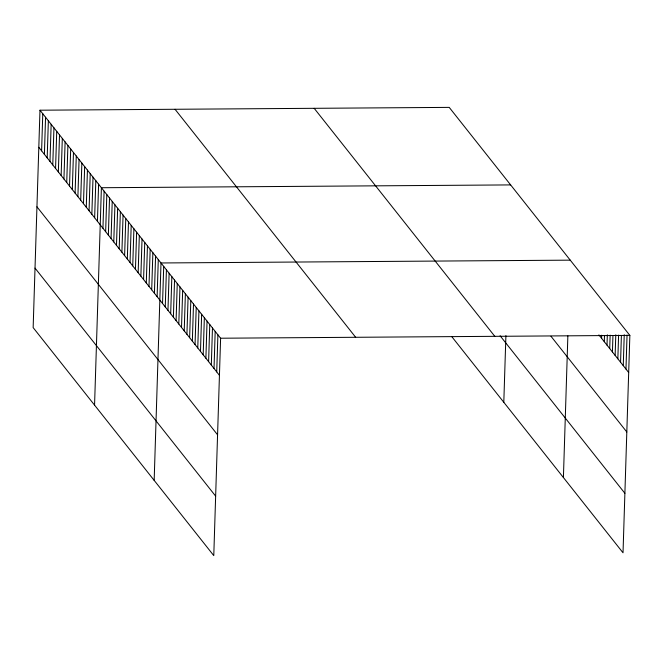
<?xml version="1.0" encoding="UTF-8"?>
<svg xmlns="http://www.w3.org/2000/svg" width="663" height="663" viewBox="0 0 663 663"><rect width="100%" height="100%" fill="white"/><g stroke="black" fill="none" stroke-linecap="round" stroke-linejoin="round"><path stroke-width="0.99" d="M39.979 110.207L33.15 327.605L213.776 555.619L220.605 338.221L39.979 110.207L449.224 107.381L629.85 335.395L623.021 552.793L451.884 336.763M41.612 150.833L42.772 113.729M44.396 154.355L45.565 117.252M47.189 157.877L48.358 120.774M49.982 161.399L51.15 124.304M52.775 164.921L53.943 127.826M55.568 168.452L56.728 131.349M58.352 171.974L59.521 134.871M61.145 175.496L62.314 138.393M63.938 179.018L65.107 141.923M66.731 182.54L67.899 145.446M69.524 186.071L70.684 148.968M72.317 189.593L73.477 152.49M75.101 193.115L76.27 156.012M77.894 196.638L79.063 159.543M80.687 200.16L81.856 163.065M83.48 203.69L84.649 166.587M86.273 207.212L87.433 170.109M89.066 210.735L90.226 173.631M91.85 214.257L93.019 177.162M94.643 217.779L95.812 180.684M97.436 221.309L98.605 184.206M94.56 405.126L101.398 187.728L510.634 184.911M102.939 228.254L104.108 191.151M105.649 231.669L106.809 194.574M108.359 235.092L109.519 197.988M111.069 238.514L112.229 201.411M113.771 241.929L114.939 204.834M116.481 245.351L117.649 208.248M119.191 248.774L120.359 211.671M121.901 252.189L123.069 215.094M124.611 255.611L125.779 218.508M127.321 259.034L128.489 221.931M130.031 262.457L131.199 225.354M132.741 265.871L133.909 228.768M135.451 269.294L136.619 232.191M138.161 272.717L139.321 235.614M140.871 276.131L142.031 239.036M143.581 279.554L144.741 242.451M146.291 282.977L147.451 245.874M148.993 286.391L150.161 249.296M151.703 289.814L152.871 252.711M154.413 293.237L155.581 256.133M157.123 296.651L158.291 259.556M154.164 480.377L161.001 262.971L570.246 260.153M162.543 303.497L163.711 266.393M165.253 306.919L166.421 269.816M167.963 310.334L169.131 273.239M170.673 313.756L171.841 276.653M173.383 317.179L174.543 280.076M176.093 320.594L177.253 283.499M178.803 324.016L179.963 286.913M181.513 327.439L182.673 290.336M184.215 330.854L185.383 293.759M186.925 334.276L188.093 297.173M189.635 337.699L190.803 300.596M192.345 341.113L193.513 304.019M195.055 344.536L196.223 307.433M197.765 347.959L198.933 310.856M200.475 351.382L201.643 314.279M203.185 354.796L204.353 317.701M205.895 358.219L207.055 321.116M208.605 361.642L209.765 324.538M211.315 365.056L212.475 327.961M214.025 368.479L215.185 331.376M216.726 371.902L217.895 334.798M503.805 402.308L505.902 335.652M563.409 477.551L567.86 335.926M601.59 338.296L601.689 335.205M604.3 341.718L604.49 335.536M607.01 345.133L607.333 334.832M609.72 348.556L610.142 335.155M612.43 351.978L612.943 335.486M615.14 355.393L615.786 334.782M617.85 358.816L618.596 335.113M620.56 362.238L621.397 335.445M623.261 365.661L624.239 334.74M625.971 369.076L627.041 335.072M220.605 338.221L629.85 335.395M598.88 334.873L628.681 372.498M550.953 336.232L626.817 431.994M500.093 335.76L624.886 493.297M314.179 108.318L494.797 336.332M175.032 109.271L355.658 337.285M38.819 147.302L219.436 375.316M36.946 206.806L217.572 434.82M35.023 268.109L215.641 496.123"/></g></svg>
